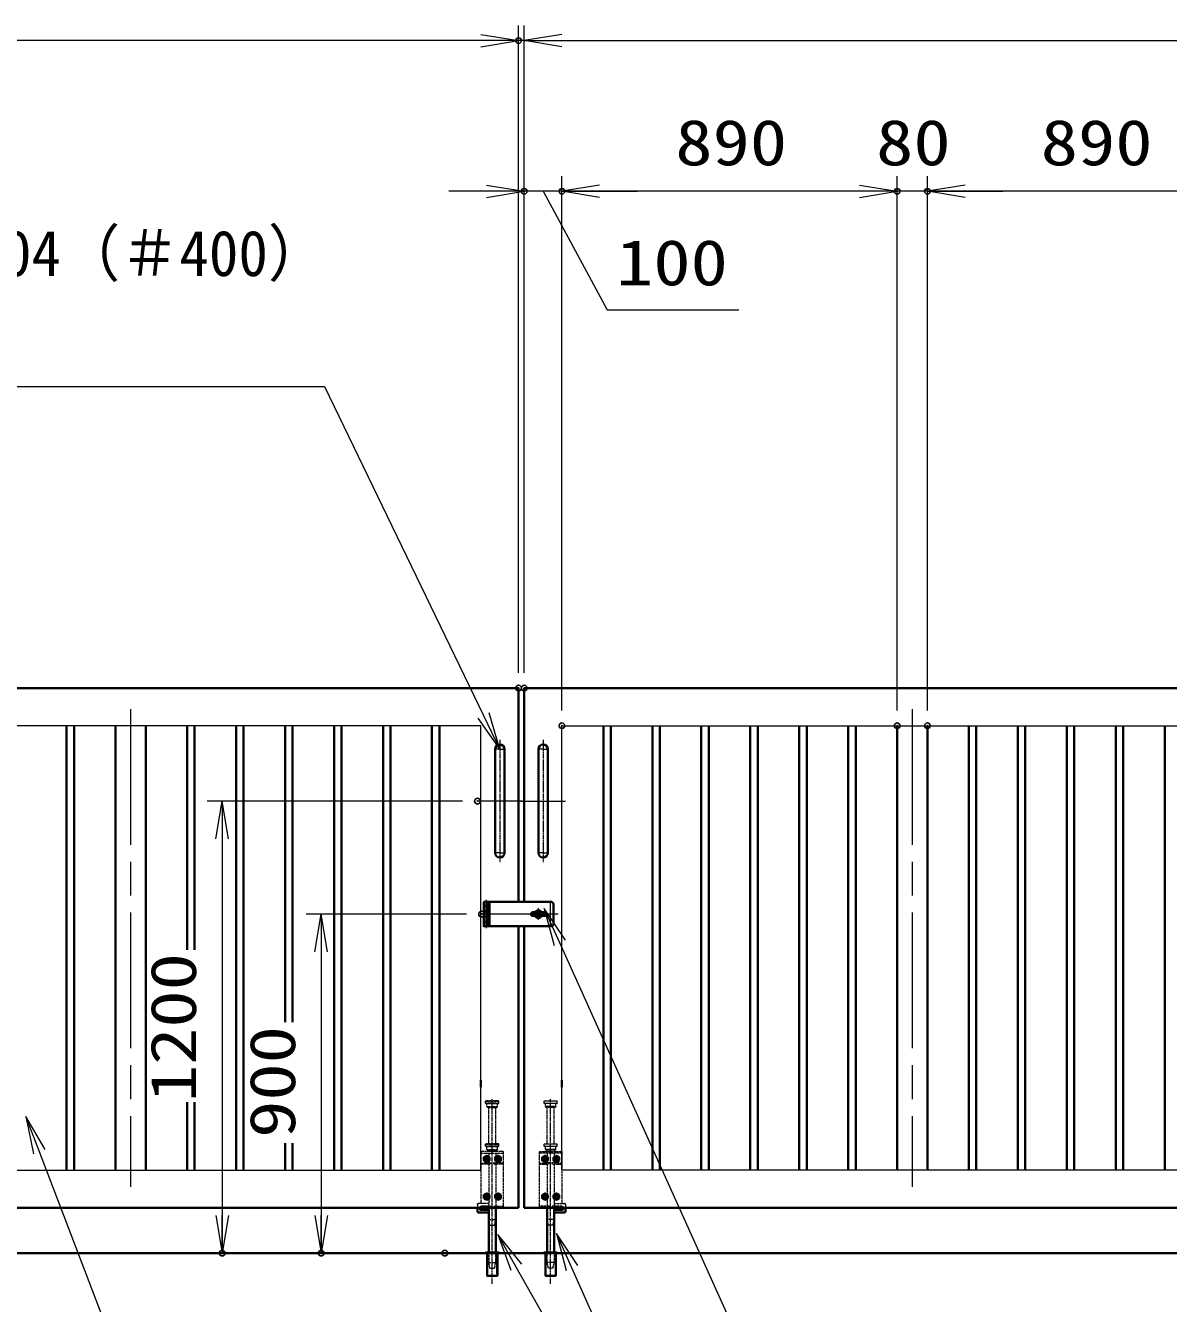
# Model space of a CAD drawing. Units: millimetres at full size. Extents: x -11880 to 11880, y -8400 to 8400.
# Drawn here: x -1586 to 1448, y -700 to 2692 of the extents above; entities that cross this region are included whole.
import ezdxf
from ezdxf.enums import TextEntityAlignment as Align

# ---------------------------------------------------------------- set-up
doc = ezdxf.new("R2010")
doc.units = ezdxf.units.MM
doc.header["$LTSCALE"] = 30
doc.header["$PDMODE"] = 32
doc.header["$PDSIZE"] = 15
for name, pattern in [('DASHED', [7.5, 6, -1.5]), ('USER1', [18, 12, -1.5, 3, -1.5]), ('USER2', [9, 6, -0.75, 1.5, -0.75]), ('USER3', [1.125, 0.75, -0.125, 0.125, -0.125])]:
    doc.linetypes.add(name, pattern=pattern)
for name, color, linetype, lineweight in [('0-1_外形線', 7, 'Continuous', 35), ('0-2_軸線', 200, 'USER1', 15), ('0-3_細線', 2, 'Continuous', 35), ('0-4_寸法線', 4, 'Continuous', 18), ('0-5_0', 7, 'Continuous', 18), ('0-7_隠れ線', 140, 'DASHED', 18), ('0-9_01', 7, 'Continuous', 18), ('0-A_AM_0N', 7, 'Continuous', 50), ('0-B_AM_7N', 6, 'USER2', 18), ('0-C_想像線', 112, 'USER3', 15)]:
    doc.layers.add(name, color=color, linetype=linetype, lineweight=lineweight)
doc.layers.add('0-6_Defpoints', color=7, linetype='Continuous')
doc.styles.add('ＭＳ ゴシック', font='')
doc.styles.get('ＭＳ ゴシック').set_extended_font_data('MS Gothic')

# ---------------------------------------------------------------- blocks, each defined once
blk = doc.blocks.new('S343')
at = {"layer": '0-4_寸法線'}
for points in [[(5219775, 87005316), (5191383, 87005316), (5180078.5, 87034919.3), (5179008.3, 87037721.9)], [(5180545.6, 87035097.6), (5179008.3, 87037721.9), (5179611.4, 87034740.9)]]:
    blk.add_lwpolyline(points, dxfattribs=at)
at = {"layer": '0-4_寸法線', "color": 254, "style": 'ＭＳ ゴシック', "width": 1.2}
for s, p in [('STKMR290', (5195151, 87013016.5)), ('30x20x1.6t', (5195151, 87006716.5))]:
    blk.add_text(s, height=3637, dxfattribs=at).set_placement(p, align=Align.BOTTOM_LEFT)
blk = doc.blocks.new('_Open')
at = {"layer": '0-5_0', "color": 4}
blk.add_line((-30, 5), (0, 0), dxfattribs=at)
blk.add_lwpolyline([(-30, -5), (0, 0), (-30, 0)], dxfattribs=at)
blk = doc.blocks.new('A$C130E4F3B')
at = {"layer": '0-1_外形線'}
for p, q in [((-375, -4125), (-375, 4125)), ((375, 4125), (375, -4125))]:
    blk.add_line(p, q, dxfattribs=at)
for centre, start, end in [((0, 4125), 0, 180), ((0, -4125), 180, 0)]:
    blk.add_arc(centre, 375, start, end, dxfattribs=at)
at = {"layer": '0-2_軸線'}
for p, q in [((0, 4125), (-412.5, 4125)), ((0, 4877.9), (0, -4877.9)), ((0, 4125), (412.5, 4125)), ((0, -4125), (-412.5, -4125)), ((0, -4125), (412.5, -4125))]:
    blk.add_line(p, q, dxfattribs=at)
at = {"layer": '0-2_軸線', "linetype": 'USER2'}
blk.add_line((-1779.7, 0), (1779.7, 0), dxfattribs=at)
blk = doc.blocks.new('U115')
at = {"layer": '0-A_AM_0N'}
blk.add_lwpolyline([(645, 3787.4), (450, 3674.8), (255, 3787.4), (255, 4012.6), (450, 4125.2), (645, 4012.6)], close=True, dxfattribs=at)
blk.add_circle((450, 3900), 195, dxfattribs=at)
blk.add_circle((450, 3900), 195, dxfattribs=at)
at = {"layer": '0-B_AM_7N'}
for p, q in [((450, 4147.7), (450, 3652.3)), ((697.7, 3900), (202.3, 3900))]:
    blk.add_line(p, q, dxfattribs=at)
blk = doc.blocks.new('U116')
at = {"layer": '0-A_AM_0N'}
blk.add_lwpolyline([(-255, 3787.4), (-450, 3674.8), (-645, 3787.4), (-645, 4012.6), (-450, 4125.2), (-255, 4012.6)], close=True, dxfattribs=at)
blk.add_circle((-450, 3900), 195, dxfattribs=at)
blk.add_circle((-450, 3900), 195, dxfattribs=at)
at = {"layer": '0-B_AM_7N'}
for p, q in [((-450, 4147.7), (-450, 3652.3)), ((-202.3, 3900), (-697.7, 3900))]:
    blk.add_line(p, q, dxfattribs=at)
blk = doc.blocks.new('U117')
at = {"layer": '0-A_AM_0N'}
blk.add_lwpolyline([(645, 787.4), (450, 674.8), (255, 787.4), (255, 1012.6), (450, 1125.2), (645, 1012.6)], close=True, dxfattribs=at)
blk.add_circle((450, 900), 195, dxfattribs=at)
blk.add_circle((450, 900), 195, dxfattribs=at)
at = {"layer": '0-B_AM_7N'}
for p, q in [((450, 1147.7), (450, 652.3)), ((697.7, 900), (202.3, 900))]:
    blk.add_line(p, q, dxfattribs=at)
blk = doc.blocks.new('U118')
at = {"layer": '0-A_AM_0N'}
blk.add_lwpolyline([(-255, 787.4), (-450, 674.8), (-645, 787.4), (-645, 1012.6), (-450, 1125.2), (-255, 1012.6)], close=True, dxfattribs=at)
blk.add_circle((-450, 900), 195, dxfattribs=at)
blk.add_circle((-450, 900), 195, dxfattribs=at)
at = {"layer": '0-B_AM_7N'}
for p, q in [((-450, 1147.7), (-450, 652.3)), ((-202.3, 900), (-697.7, 900))]:
    blk.add_line(p, q, dxfattribs=at)
blk = doc.blocks.new('A$C7BA44824')
at = {"layer": '0-1_外形線'}
for p, q in [((-285, 0), (-285, -3540)), ((285, 0), (285, -3540)), ((1185, 0), (1185, -270)), ((1095, -360), (285, -360))]:
    blk.add_line(p, q, dxfattribs=at)
for points in [[(975, 0), (975, -150), (285, -150)], [(408, -3600), (408, -5400), (-408, -5400), (-408, -3600)]]:
    blk.add_lwpolyline(points, dxfattribs=at)
blk.add_lwpolyline([(525, -3540), (-525, -3540), (-525, -3600), (525, -3600)], close=True, dxfattribs=at)
blk.add_arc((1095, -270), 90, 270, 0, dxfattribs=at)
at = {"layer": '0-2_軸線'}
blk.add_line((0, -6032.5), (0, 8659.7), dxfattribs=at)
at = {"layer": '0-7_隠れ線'}
for p, q in [((-495, 5100), (-525, 5070)), ((-495, 5100), (495, 5100)), ((495, 5100), (525, 5070)), ((-900, 4500), (900, 4500)), ((-900, 0), (-900, 4500)), ((900, 4350), (-900, 4350)), ((-525, 4920), (-525, 5070)), ((525, 5070), (-525, 5070)), ((-495, 4890), (-525, 4920)), ((-525, 4920), (525, 4920)), ((495, 4890), (-495, 4890)), ((-420, 4650), (-420, 4890)), ((-420, 4650), (-360, 4590)), ((420, 4650), (-420, 4650)), ((360, 4590), (-360, 4590)), ((-285, 4500), (-285, 4590)), ((-285, 4350), (-285, 3570)), ((285, 4590), (285, 4500)), ((285, 4350), (285, 4029.9)), ((420, 4650), (360, 4590)), ((420, 4650), (420, 4890)), ((525, 4920), (495, 4890)), ((525, 4920), (525, 5070)), ((900, 4500), (900, 360)), ((-900, 3570), (-232.9, 3570)), ((-900, 3480), (-211.7, 3480)), ((-285, 3480), (-285, 150)), ((-119.3, 3626.8), (-232.9, 3570)), ((-79, 3546.3), (-211.7, 3480)), ((-119.3, 3626.8), (-79, 3546.3)), ((119.3, 3626.8), (79, 3546.3)), ((79, 3546.3), (211.7, 3480)), ((232.9, 3570), (119.3, 3626.8)), ((211.7, 3480), (900, 3480)), ((900, 3570), (232.9, 3570)), ((285, 3770.1), (285, 3570)), ((285, 3480), (285, 150)), ((-120, 150), (-900, 150)), ((-120, 0), (-900, 0)), ((-120, 150), (-120, 0)), ((120, 0), (-120, 0)), ((900, 150), (120, 150)), ((120, 150), (120, 0)), ((900, 0), (120, 0)), ((285, 360), (1095, 360)), ((900, 150), (900, 0)), ((1185, 270), (1185, 0)), ((-180, -1380), (-285, -930)), ((285, -930), (-285, -930)), ((180, -1380), (285, -930)), ((180, -1380), (-180, -1380)), ((-378, -5400), (-378, -3600)), ((-375, -3600), (-375, -3540)), ((-285, -4350), (-285, -3540)), ((285, -3540), (285, -4350)), ((375, -3600), (375, -3540)), ((378, -5400), (378, -3600)), ((-180, -4800), (-285, -4350)), ((285, -4350), (-285, -4350)), ((180, -4800), (-180, -4800)), ((180, -4800), (285, -4350))]:
    blk.add_line(p, q, dxfattribs=at)
blk.add_lwpolyline([(285, 150), (975, 150), (975, 0)], dxfattribs=at)
blk.add_arc((1095, 270), 90, 0, 90, dxfattribs=at)
at = {"layer": '0-C_想像線'}
for p, q in [((-495, 8520), (-525, 8490)), ((-525, 8340), (-525, 8490)), ((525, 8490), (-525, 8490)), ((-495, 8310), (-525, 8340)), ((-525, 8340), (525, 8340)), ((-495, 8520), (495, 8520)), ((495, 8310), (-495, 8310)), ((-420, 8070), (-420, 8310)), ((420, 8070), (420, 8310)), ((495, 8520), (525, 8490)), ((525, 8340), (495, 8310)), ((525, 8340), (525, 8490)), ((-420, 8070), (-360, 8010)), ((420, 8070), (-420, 8070)), ((360, 8010), (-360, 8010)), ((-285, 5100), (-285, 8010)), ((285, 5100), (285, 8010)), ((420, 8070), (360, 8010))]:
    blk.add_line(p, q, dxfattribs=at)
at = {"layer": '0-A_AM_0N'}
for name in ['U116', 'U115', 'U118', 'U117']:
    blk.add_blockref(name, (0, 0), dxfattribs=at)
blk = doc.blocks.new('S353')
at = {"layer": '0-4_寸法線'}
for points in [[(5151205.8, 87095863.1), (5202781.8, 87095863.1), (5215434.8, 87069663.4), (5216739.5, 87066962)], [(5214984.6, 87069446), (5216739.5, 87066962), (5215885.1, 87069880.9)]]:
    blk.add_lwpolyline(points, dxfattribs=at)
at = {"layer": '0-4_寸法線', "color": 254, "style": 'ＭＳ ゴシック'}
for s, width, p in [('両取手 SUS304（＃400）', 0.95, (5151205.8, 87103563.6)), ('φ25-300L', 1.1, (5150601, 87097263.6))]:
    blk.add_text(s, height=3637, dxfattribs=dict(at, width=width)).set_placement(p, align=Align.BOTTOM_LEFT)
blk = doc.blocks.new('S354')
at = {"layer": '0-4_寸法線'}
for points in [[(5286678.1, 86989168.7), (5238759.7, 86989168.7), (5222486.8, 87025670), (5221265.2, 87028410.1)], [(5222943.4, 87025873.6), (5221265.2, 87028410.1), (5222030.1, 87025466.4)]]:
    blk.add_lwpolyline(points, dxfattribs=at)
at = {"layer": '0-4_寸法線', "color": 254, "style": 'ＭＳ ゴシック'}
for s, width, p in [('落し棒（建物側）', 0.75, (5242959.7, 86996869.3)), ('SUS304 φ19 電解研磨', 0.9, (5242527.7, 86990569.3))]:
    blk.add_text(s, height=3637, dxfattribs=dict(at, width=width)).set_placement(p, align=Align.BOTTOM_LEFT)
blk = doc.blocks.new('S355')
at = {"layer": '0-4_寸法線'}
for points in [[(5281007.6, 87005879), (5242132.4, 87005879), (5221517.1, 87051552.5), (5220282.9, 87054286.8)], [(5221972.8, 87051758.2), (5220282.9, 87054286.8), (5221061.4, 87051346.8)]]:
    blk.add_lwpolyline(points, dxfattribs=at)
at = {"layer": '0-4_寸法線', "color": 254, "style": 'ＭＳ ゴシック', "width": 0.75}
blk.add_text('打掛金具（道路側）', height=3637, dxfattribs=at).set_placement((5246332.4, 87013730.8), align=Align.BOTTOM_LEFT)
at = {"layer": '0-4_寸法線', "color": 254, "style": 'ＭＳ ゴシック'}
blk.add_text('SUS304（＃400）', height=3637, dxfattribs=at).set_placement((5245900.4, 87007279.6), align=Align.BOTTOM_LEFT)
blk = doc.blocks.new('S356')
at = {"layer": '0-4_寸法線'}
for points in [[(5242539.7, 86989168.7), (5238759.7, 86989168.7), (5218057.9, 87025725.2), (5216579.6, 87028335.6)], [(5218493, 87025971.6), (5216579.6, 87028335.6), (5217622.8, 87025478.8)]]:
    blk.add_lwpolyline(points, dxfattribs=at)

msp = doc.modelspace()

# ---------------------------------------------------------------- linework, layer by layer
at = {"layer": '0-1_外形線'}
for p, q in [((-1476.96, 833.59), (-1476.96, -346.41)), ((-1456.96, -346.41), (-1456.96, 833.59)), ((-1346.96, 833.59), (-1346.96, -346.41)), ((-1266.96, 833.59), (-1266.96, -346.41)), ((-1156.96, 833.59), (-1156.96, 238.47)), ((-1136.96, 238.47), (-1136.96, 833.59)), ((-1026.96, 833.59), (-1026.96, -346.41)), ((-1006.96, -346.41), (-1006.96, 833.59)), ((-896.96, 833.59), (-896.96, 47.06)), ((-876.96, 47.06), (-876.96, 833.59)), ((-766.96, 833.59), (-766.96, -346.41)), ((-746.96, -346.41), (-746.96, 833.59)), ((-636.96, 833.59), (-636.96, -346.41)), ((-616.96, -346.41), (-616.96, 833.59)), ((-506.96, 833.59), (-506.96, -346.41)), ((-486.96, -346.41), (-486.96, 833.59)), ((-51.96, -346.41), (-51.96, 833.59)), ((-31.96, 833.59), (-31.96, -346.41)), ((78.04, -346.41), (78.04, 833.59)), ((98.04, 833.59), (98.04, -346.41)), ((208.04, -346.41), (208.04, 833.59)), ((228.04, 833.59), (228.04, -346.41)), ((338.04, -346.41), (338.04, 833.59)), ((358.04, 833.59), (358.04, -346.41)), ((468.04, -346.41), (468.04, 833.59)), ((488.04, 833.59), (488.04, -346.41)), ((598.04, -346.41), (598.04, 833.59)), ((618.04, 833.59), (618.04, -346.41)), ((728.04, 833.59), (728.04, -346.41)), ((808.04, 833.59), (808.04, -346.41)), ((918.04, -346.41), (918.04, 833.59)), ((938.04, 833.59), (938.04, -346.41)), ((1048.04, -346.41), (1048.04, 833.59)), ((1068.04, 833.59), (1068.04, -346.41)), ((1178.04, -346.41), (1178.04, 833.59)), ((1198.04, 833.59), (1198.04, -346.41)), ((1308.04, -346.41), (1308.04, 833.59)), ((1328.04, 833.59), (1328.04, -346.41)), ((1438.04, -346.41), (1438.04, 833.59)), ((-274.1, 366.09), (-354.46, 366.09)), ((-274.1, 366.09), (-188.46, 366.09)), ((-273.1, 366.09), (-268.1, 366.09)), ((-184.46, 362.09), (-188.46, 366.09)), ((-184.46, 362.09), (-184.46, 305.09)), ((-357.46, 326.09), (-357.46, 320.34)), ((-233.12, 338.59), (-239.46, 338.59)), ((-239.46, 328.59), (-233.12, 328.59)), ((-238.46, 336.09), (-236.71, 336.09)), ((-238.46, 331.09), (-238.46, 336.09)), ((-238.46, 331.09), (-236.71, 331.09)), ((-236.71, 336.09), (-210.46, 336.09)), ((-210.46, 331.09), (-236.71, 331.09)), ((-209.46, 338.59), (-215.8, 338.59)), ((-215.8, 328.59), (-209.46, 328.59)), ((-210.46, 331.09), (-210.46, 336.09)), ((-188.46, 301.09), (-354.46, 301.09)), ((-276.96, -446.41), (-276.96, 301.09)), ((-261.96, -446.41), (-261.96, 301.09)), ((-188.46, 301.09), (-184.46, 305.09)), ((-376.96, -106.91), (-376.96, -125.91)), ((-161.96, -106.91), (-161.96, -125.91)), ((-1156.96, -166.1), (-1156.96, -346.41)), ((-1136.96, -346.41), (-1136.96, -166.1)), ((-896.96, -274.85), (-896.96, -346.41)), ((-876.96, -346.41), (-876.96, -274.85)), ((-276.96, -446.41), (-4276.96, -446.41)), ((-261.96, -446.41), (3738.04, -446.41)), ((-5006.96, -566.41), (4468.04, -566.41))]:
    msp.add_line(p, q, dxfattribs=at)
for points in [[(-4276.96, 933.59), (-276.96, 933.59), (-276.96, 366.09)], [(3738.04, 933.59), (-261.96, 933.59), (-261.96, 366.09)]]:
    msp.add_lwpolyline(points, dxfattribs=at)
for centre, radius, start, end in [((-224.46, 333.59), 10, 30, 150), ((-239.46, 333.59), 5, 90, 270), ((-224.46, 333.59), 10, 210, 330), ((-209.46, 333.59), 5, 270, 90)]:
    msp.add_arc(centre, radius, start, end, dxfattribs=at)
at = {"layer": '0-2_軸線'}
for p, q in [((-1306.96, 877.59), (-1306.96, -390.41)), ((768.04, 877.59), (768.04, -390.41)), ((-363.46, 370.97), (-363.46, 296.21)), ((-224.46, 318.28), (-224.46, 348.9)), ((-171.78, 333.59), (-375.28, 333.59))]:
    msp.add_line(p, q, dxfattribs=at)
at = {"layer": '0-3_細線'}
for p, q in [((-357.46, 366.09), (-369.46, 366.09)), ((-369.46, 354.59), (-354.46, 354.59)), ((-369.46, 354.59), (-369.46, 341.09)), ((-369.46, 341.09), (-354.46, 341.09)), ((-369.46, 326.59), (-369.46, 340.59)), ((-369.46, 340.59), (-354.46, 340.59)), ((-357.46, 355.09), (-357.46, 366.09)), ((-357.46, 366.09), (-354.46, 366.09)), ((-357.46, 354.59), (-357.46, 341.09)), ((-357.46, 326.59), (-357.46, 340.59)), ((-354.46, 354.59), (-354.46, 366.09)), ((-354.46, 340.59), (-354.46, 355.09)), ((-354.46, 341.09), (-354.46, 326.09)), ((-354.46, 326.59), (-369.46, 326.59)), ((-354.46, 326.09), (-369.46, 326.09)), ((-369.46, 326.09), (-369.46, 312.59)), ((-369.46, 312.59), (-354.46, 312.59)), ((-369.46, 312.09), (-354.46, 312.09)), ((-357.46, 320.34), (-357.46, 312.59)), ((-357.46, 301.09), (-357.46, 312.09)), ((-354.46, 312.09), (-354.46, 326.59)), ((-354.46, 312.59), (-354.46, 301.09)), ((-354.46, 301.09), (-363.46, 301.09)), ((-269.46, -566.41), (214.89, -566.41))]:
    msp.add_line(p, q, dxfattribs=at)
for points in [[(-354.46, 355.09), (-369.46, 355.09), (-369.46, 366.09)], [(-363.46, 301.09), (-369.46, 301.09), (-369.46, 312.09)]]:
    msp.add_lwpolyline(points, dxfattribs=at)
at = {"layer": '0-4_寸法線'}
for p, q in [((-276.96, 973.59), (-276.96, 2692.15)), ((-276.96, 973.59), (-276.96, 2692.15)), ((-261.96, 973.59), (-261.96, 2692.15)), ((-261.96, 973.59), (-261.96, 2692.15)), ((-276.96, 2652.15), (-4276.96, 2652.15)), ((-376.96, 2652.15), (-476.96, 2652.15)), ((-261.96, 2652.15), (-276.96, 2652.15)), ((-261.96, 2652.15), (3738.04, 2652.15)), ((-161.96, 2652.15), (-61.96, 2652.15)), ((-261.96, 973.59), (-261.96, 2292.15)), ((-161.96, 873.59), (-161.96, 2292.15)), ((-161.96, 873.59), (-161.96, 2292.15)), ((728.04, 873.59), (728.04, 2292.15)), ((728.04, 873.59), (728.04, 2292.15)), ((808.04, 873.59), (808.04, 2292.15)), ((808.04, 873.59), (808.04, 2292.15)), ((-361.96, 2252.15), (-461.96, 2252.15)), ((-161.96, 2252.15), (-261.96, 2252.15)), ((728.04, 2252.15), (-161.96, 2252.15)), ((-61.96, 2252.15), (38.04, 2252.15)), ((628.04, 2252.15), (528.04, 2252.15)), ((808.04, 2252.15), (728.04, 2252.15)), ((1698.04, 2252.15), (808.04, 2252.15)), ((908.04, 2252.15), (1008.04, 2252.15)), ((-426.28, 633.59), (-1104.13, 633.59)), ((-1064.13, 633.59), (-1064.13, -566.41)), ((-415.28, 333.59), (-841.1, 333.59)), ((-801.1, 333.59), (-801.1, -566.41)), ((-512.87, -566.41), (-1104.13, -566.41)), ((-512.87, -566.41), (-841.1, -566.41))]:
    msp.add_line(p, q, dxfattribs=at)
msp.add_lwpolyline([(-211.96, 2252.15), (-41.47, 1937.44), (307.33, 1937.44)], dxfattribs=at)
at = {"layer": '0-5_0'}
for p, q in [((-376.96, 833.59), (-4176.96, 833.59)), ((-376.96, -106.91), (-376.96, 833.59)), ((-161.96, -106.91), (-161.96, 833.59)), ((-161.96, 833.59), (3638.04, 833.59))]:
    msp.add_line(p, q, dxfattribs=at)
for points in [[(-4176.96, 833.59), (-4176.96, -346.41), (-376.96, -346.41), (-376.96, -125.91)], [(3638.04, 833.59), (3638.04, -346.41), (-161.96, -346.41), (-161.96, -125.91)]]:
    msp.add_lwpolyline(points, dxfattribs=at)
at = {"layer": '0-6_Defpoints'}
for p in [(-276.96, 2652.15), (-261.96, 2252.15), (-161.96, 2252.15), (728.04, 2252.15), (808.04, 2252.15), (-276.96, 933.59), (-261.96, 933.59), (-161.96, 833.59), (728.04, 833.59), (808.04, 833.59), (-386.28, 633.59), (-375.28, 333.59), (-1064.13, -566.41), (-801.1, -566.41), (-472.87, -566.41), (-472.87, -566.41)]:
    msp.add_point(p, dxfattribs=at)
at = {"layer": '0-7_隠れ線'}
for p, q in [((-366.46, 355.09), (-366.46, 366.09)), ((-366.46, 341.09), (-366.46, 354.59)), ((-366.46, 326.59), (-366.46, 340.59)), ((-360.46, 366.09), (-360.46, 355.09)), ((-360.46, 341.09), (-360.46, 354.59)), ((-360.46, 340.59), (-360.46, 326.59)), ((-366.46, 312.59), (-366.46, 326.09)), ((-366.46, 301.09), (-366.46, 312.09)), ((-360.46, 312.59), (-360.46, 326.09)), ((-360.46, 312.09), (-360.46, 301.09))]:
    msp.add_line(p, q, dxfattribs=at)
at = {"layer": '0-7_隠れ線', "linetype": 'Continuous'}
for start, end in [(24.62432, 155.37568), (204.62432, 335.37568)]:
    msp.add_arc((-224.46, 333.59), 6, start, end, dxfattribs=at)
at = {"layer": '0-9_01', "color": 4}
msp.add_line((-192.96, 364.4), (-192.96, 303.24), dxfattribs=at)

# ---------------------------------------------------------------- block references
at = {"layer": '0-1_外形線', "yscale": 0.03333333}
for name, p, xscale in [('A$C130E4F3B', (-326.96, 633.59), -0.03333333), ('A$C130E4F3B', (-211.96, 633.59), 0.03333333), ('A$C7BA44824', (-346.96, -446.41), -0.03333333), ('A$C7BA44824', (-191.96, -446.41), 0.03333333)]:
    msp.add_blockref(name, p, dxfattribs=dict(at, xscale=xscale))
at = {"layer": '0-4_寸法線'}
for name, p, xscale, yscale in [('_Open', (-276.96, 2652.15), 3.333333, 3.333333), ('_Open', (-276.96, 2652.15), 3.333333, 3.333333), ('_Open', (-261.96, 2252.15), 3.333333, 3.333333), ('_Open', (728.04, 2252.15), 3.333333, 3.333333), ('_Open', (728.04, 2252.15), 3.333333, 3.333333), ('S353', (-174218.27, -2901460.98), 0.03333333, 0.03333333), ('S355', (-174218.27, -2901460.98), 0.03333333, 0.03333333), ('S343', (-174218.27, -2901460.98), 0.03333333, 0.03333333), ('S356', (-174218.27, -2901460.98), 0.03333333, 0.03333333), ('S354', (-174218.27, -2901460.98), 0.03333333, 0.03333333)]:
    msp.add_blockref(name, p, dxfattribs=dict(at, xscale=xscale, yscale=yscale))
at = {"layer": '0-4_寸法線', "xscale": 3.333333, "yscale": 3.333333}
for p, rotation in [((-261.96, 2652.15), 180), ((-261.96, 2652.15), 180), ((-161.96, 2252.15), 180), ((-161.96, 2252.15), 180), ((808.04, 2252.15), 180), ((808.04, 2252.15), 180), ((-1064.13, 633.59), 90), ((-801.1, 333.59), 90), ((-1064.13, -566.41), 270), ((-801.1, -566.41), 270)]:
    msp.add_blockref('_Open', p, dxfattribs=dict(at, rotation=rotation))

# ---------------------------------------------------------------- texts
at = {"layer": '0-4_寸法線', "color": 254, "style": 'ＭＳ ゴシック', "width": 1.2}
for s, p in [('890', (139.04, 2284.84)), ('80', (672.04, 2284.84)), ('890', (1109.04, 2284.84)), ('100', (-18.27, 1966.12))]:
    msp.add_text(s, height=121.2, dxfattribs=at).set_placement(p, align=Align.BOTTOM_LEFT)
for s, p in [('1200', (-1096.82, -165.61)), ('900', (-833.78, -260.41))]:
    msp.add_text(s, height=121.2, rotation=90, dxfattribs=at).set_placement(p, align=Align.BOTTOM_LEFT)

doc.saveas('drawing.dxf')
